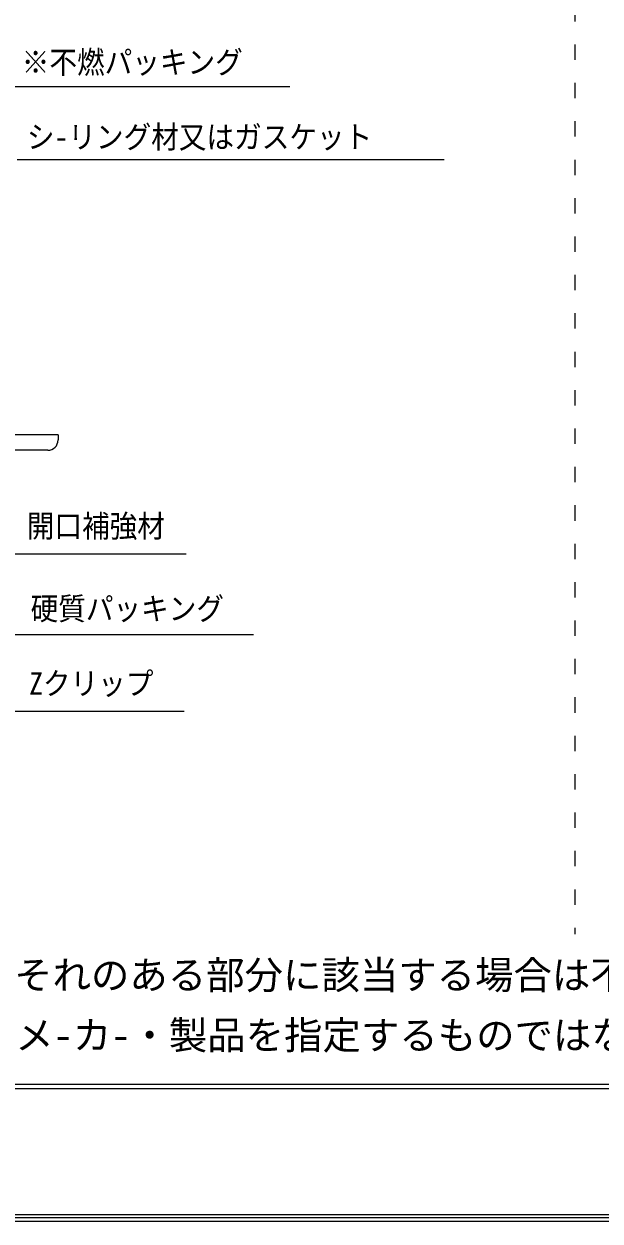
# Model space of a CAD drawing. Units: millimetres, scale not verified. Extents: x -1209 to 1209, y -852 to 852.
# Drawn here: x -317.2 to -92.1, y -852.4 to -384.8 of the extents above; entities that cross this region are included whole.
import ezdxf
from ezdxf.enums import TextEntityAlignment as Align

# ---------------------------------------------------------------- set-up
doc = ezdxf.new("R2010")
doc.units = ezdxf.units.MM
doc.header["$LTSCALE"] = 3
doc.linetypes.add('USER2', pattern=[5, 2, -3])
for name, color, linetype, lineweight in [('0-1_0-0WAKU', 7, 'Continuous', 18), ('0-3_0-2SUNPO', 7, 'Continuous', 18), ('0-4_0-3STEEL', 6, 'Continuous', 18)]:
    doc.layers.add(name, color=color, linetype=linetype, lineweight=lineweight)
doc.styles.add('ＭＳ ゴシック', font='')
doc.styles.get('ＭＳ ゴシック').set_extended_font_data('MS Gothic')

msp = doc.modelspace()

# ---------------------------------------------------------------- linework, layer by layer
at = {"layer": '0-1_0-0WAKU', "linetype": 'USER2'}
msp.add_line((-102, -17.85), (-102, -740.31), dxfattribs=at)
at = {"layer": '0-1_0-0WAKU'}
for p, q in [((-1207, -799), (1207, -799)), ((-1207, -800.7), (1207, -800.7)), ((1207, -850), (-1207, -850)), ((-1209.414, -852.414), (1209.414, -852.414)), ((1208.207, -851.207), (-1208.207, -851.207))]:
    msp.add_line(p, q, dxfattribs=at)
at = {"layer": '0-3_0-2SUNPO'}
for p, q in [((-319.797, -437.754), (-152.989, -437.754)), ((-335.554, -591.76), (-253.865, -591.76)), ((-339.491, -623.256), (-227.535, -623.256)), ((-350.211, -653.254), (-254.556, -653.254))]:
    msp.add_line(p, q, dxfattribs=at)
msp.add_lwpolyline([(-391.631, -496.691), (-325.29, -409.205), (-213.265, -409.205)], dxfattribs=at)
at = {"layer": '0-4_0-3STEEL'}
for p, q in [((-303.844, -545.332), (-368.846, -545.332)), ((-303.844, -545.332), (-303.844, -547.332)), ((-307.844, -551.332), (-354.343, -551.332))]:
    msp.add_line(p, q, dxfattribs=at)
msp.add_arc((-307.844, -547.332), 4, 270, 0, dxfattribs=at)

# ---------------------------------------------------------------- texts
at = {"layer": '0-3_0-2SUNPO', "style": 'ＭＳ ゴシック', "width": 0.9}
for s, p in [('※不燃パッキング', (-318.029, -406.806)), ('シ-リング材又はガスケット', (-316.024, -435.998)), ('開口補強材', (-316.071, -587.982)), ('硬質パッキング', (-314.593, -620.251)), ('Zクリップ', (-315.145, -649.475))]:
    msp.add_text(s, height=8.791, dxfattribs=at).set_placement(p, align=Align.BOTTOM_LEFT)
at = {"layer": '0-3_0-2SUNPO', "style": 'ＭＳ ゴシック'}
for s, p in [('※サッシとの取り合い目地は延焼のおそれのある部分に該当する場合は不燃パッキングを必要とする', (-576.081, -765.112)), ('※笠木・サッシは参考例であり特定のメ-カ-・製品を指定するものではない', (-575.631, -788.619))]:
    msp.add_text(s, height=11, dxfattribs=at).set_placement(p, align=Align.BOTTOM_LEFT)

doc.saveas('drawing.dxf')
